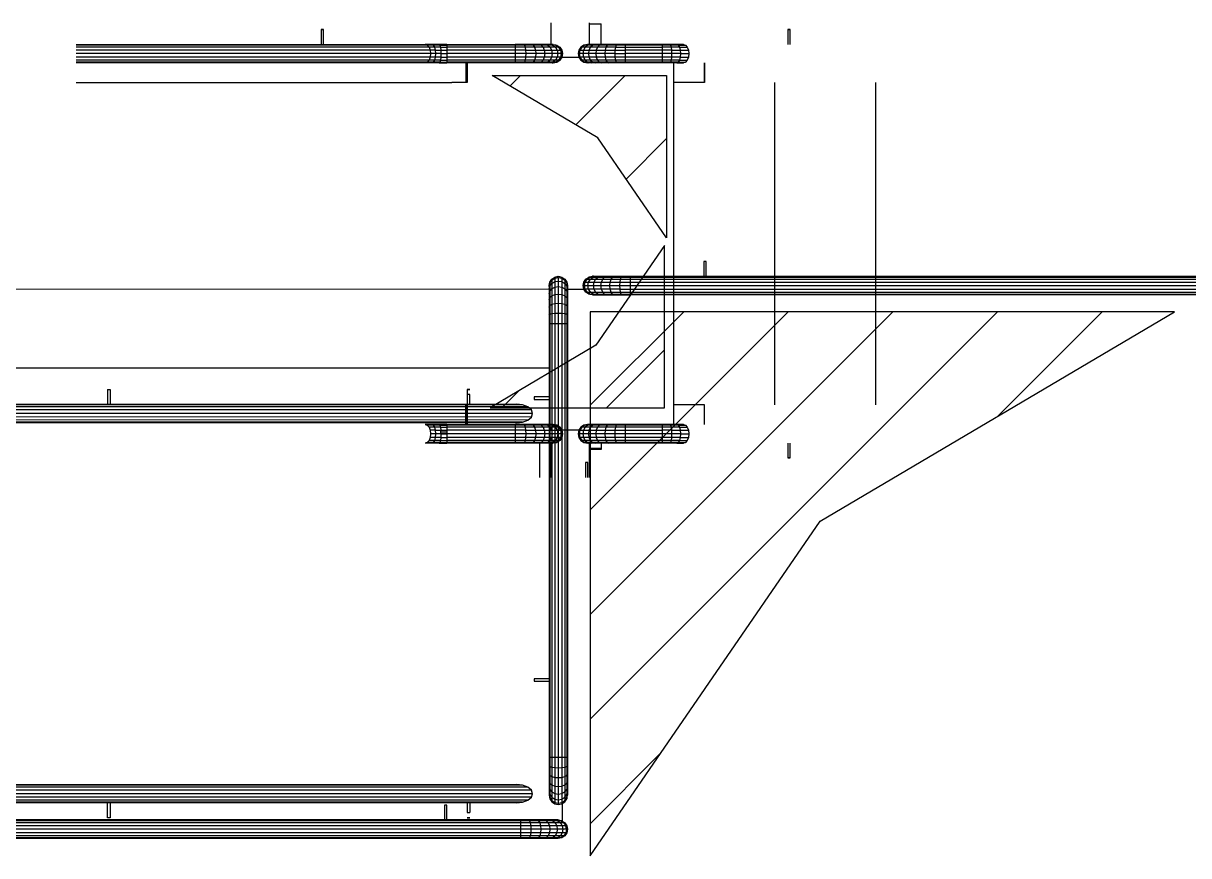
# Model space of a CAD drawing. Header units: metres. Extents: x 0 to 63075, y 0 to 44550.
# Drawn here: x 52391.1 to 52852.5, y 40837.8 to 41167.4 of the extents above; entities that cross this region are included whole.
import ezdxf

# ---------------------------------------------------------------- set-up
doc = ezdxf.new("R2010")
doc.units = ezdxf.units.M
doc.header["$LTSCALE"] = 75
for name, color, linetype in [('GSB', 7, 'Continuous'), ('ML6', 1, 'Continuous'), ('SL1', 8, 'Continuous')]:
    doc.layers.add(name, color=color, linetype=linetype)
pattern_1 = [(44.99813, (326091.56, -9864.04), (-137.8813, 137.89033), [])]

# ---------------------------------------------------------------- blocks, each defined once
blk = doc.blocks.new('A$C6bae614f')
at = {"layer": 'SL1'}
h = blk.add_hatch(dxfattribs=at)
h.set_pattern_fill('_USER', color=256, scale=195, angle=44.9981, style=0, pattern_type=0)
h.set_pattern_definition(pattern_1)
h.paths.add_polyline_path([(364559.9, 48657.2), (364281, 48821.9), (364740.9, 48821.9), (364740.9, 48393.9)])
h = blk.add_hatch(dxfattribs=at)
h.set_pattern_fill('_USER', color=256, scale=195, angle=44.9981, style=0, pattern_type=0)
h.set_pattern_definition(pattern_1)
h.paths.add_polyline_path([(364554.5, 48110.6), (364275.6, 47945.9), (364735.4, 47945.8), (364735.5, 48373.8)])
h = blk.add_hatch(dxfattribs=at)
h.set_pattern_fill('_USER', color=256, scale=195, angle=44.9981, style=0, pattern_type=0)
h.set_pattern_definition([(44.99813, (326091.56, -18363.04), (-137.8813, 137.89033), [])])
h.paths.add_polyline_path([(365145.8, 47646.9), (366080.5, 48199), (364539.4, 48199), (364539.3, 46764.8)])
for p, q in [((364436.5, 48904), (364436.5, 48960.7)), ((364537.5, 48904), (364537.5, 48960.7)), ((364537.5, 48958.3), (364568.2, 48958.3)), ((364568.2, 48904), (364568.2, 48958.3)), ((363830.3, 48943.1), (363830.3, 48904)), ((363836.6, 48943.1), (363830.3, 48943.1)), ((363830.3, 48943.1), (363836.6, 48943.1)), ((363836.6, 48904), (363836.6, 48943.1)), ((365060.3, 48943.1), (365060.3, 48904)), ((365060.3, 48943.1), (365066.6, 48943.1)), ((365066.6, 48943.1), (365060.3, 48943.1)), ((365066.6, 48904), (365066.6, 48943.1)), ((363184, 48904), (364104.8, 48904)), ((364110, 48902.2), (363184, 48902.2)), ((364114.5, 48896.9), (363184, 48896.9)), ((364117.5, 48889), (363184, 48889)), ((364122.3, 48904), (364104.8, 48904)), ((364104.8, 48904), (364110, 48902.2)), ((364125.9, 48902.2), (364110, 48902.2)), ((364110, 48902.2), (364114.5, 48896.9)), ((364114.5, 48896.9), (364117.5, 48889)), ((364129, 48896.9), (364114.5, 48896.9)), ((364131, 48889), (364117.5, 48889)), ((364117.5, 48889), (364118.5, 48879.6)), ((364141.3, 48904), (364122.3, 48904)), ((364122.3, 48904), (364125.9, 48902.2)), ((364143.2, 48902.2), (364125.9, 48902.2)), ((364125.9, 48902.2), (364129, 48896.9)), ((364129, 48896.9), (364131, 48889)), ((364144.7, 48896.9), (364129, 48896.9)), ((364131, 48889), (364145.8, 48889)), ((364131, 48889), (364131.7, 48879.6)), ((364161.1, 48904), (364141.3, 48904)), ((364141.3, 48904), (364143.2, 48902.2)), ((364143.2, 48902.2), (364144.7, 48896.9)), ((364143.2, 48902.2), (364161.1, 48902.2)), ((364144.7, 48896.9), (364145.8, 48889)), ((364144.7, 48896.9), (364161.1, 48896.9)), ((364145.8, 48889), (364146.1, 48879.6)), ((364145.8, 48889), (364161.1, 48889)), ((364161.1, 48904), (364342, 48904)), ((364161.1, 48904), (364161.1, 48902.2)), ((364342, 48902.2), (364161.1, 48902.2)), ((364161.1, 48902.2), (364161.1, 48896.9)), ((364342, 48896.9), (364161.1, 48896.9)), ((364161.1, 48896.9), (364161.1, 48889)), ((364161.1, 48889), (364161.1, 48879.6)), ((364342, 48889), (364161.1, 48889)), ((364364.3, 48904), (364342, 48904)), ((364342, 48904), (364342, 48902.2)), ((364366.3, 48902.2), (364342, 48902.2)), ((364342, 48902.2), (364342, 48896.9)), ((364368.1, 48896.9), (364342, 48896.9)), ((364342, 48896.9), (364342, 48889)), ((364342, 48889), (364342, 48879.6)), ((364369.3, 48889), (364342, 48889)), ((364385.4, 48904), (364364.3, 48904)), ((364364.3, 48904), (364366.3, 48902.2)), ((364389.5, 48902.2), (364366.3, 48902.2)), ((364366.3, 48902.2), (364368.1, 48896.9)), ((364368.1, 48896.9), (364369.3, 48889)), ((364392.9, 48896.9), (364368.1, 48896.9)), ((364369.3, 48889), (364395.2, 48888.9)), ((364369.3, 48889), (364369.7, 48879.6)), ((364404.4, 48904), (364385.4, 48904)), ((364385.4, 48904), (364389.5, 48902.2)), ((364410.2, 48902.2), (364389.5, 48902.2)), ((364389.5, 48902.2), (364392.9, 48896.9)), ((364415.1, 48896.9), (364392.9, 48896.9)), ((364392.9, 48896.9), (364395.2, 48888.9)), ((364395.2, 48888.9), (364418.4, 48888.9)), ((364395.2, 48888.9), (364396, 48879.6)), ((364404.4, 48904), (364410.2, 48902.2)), ((364420.2, 48904), (364404.4, 48904)), ((364427.5, 48902.1), (364410.2, 48902.2)), ((364410.2, 48902.2), (364415.1, 48896.9)), ((364415.1, 48896.9), (364418.4, 48888.9)), ((364433.7, 48896.9), (364415.1, 48896.9)), ((364418.4, 48888.9), (364419.6, 48879.6)), ((364418.4, 48888.9), (364437.8, 48888.9)), ((364432.1, 48904), (364420.2, 48904)), ((364420.2, 48904), (364427.5, 48902.1)), ((364440.5, 48902.1), (364427.5, 48902.1)), ((364427.5, 48902.1), (364433.7, 48896.9)), ((364432.1, 48904), (364440.5, 48902.1)), ((364439.5, 48904), (364432.1, 48904)), ((364447.7, 48896.9), (364433.7, 48896.9)), ((364433.7, 48896.9), (364437.8, 48888.9)), ((364437.8, 48888.9), (364452.4, 48888.9)), ((364437.8, 48888.9), (364439.3, 48879.6)), ((364439.5, 48904), (364448.6, 48902.1)), ((364442, 48904), (364439.5, 48904)), ((364448.6, 48902.1), (364440.5, 48902.1)), ((364440.5, 48902.1), (364447.7, 48896.9)), ((364442, 48904), (364451.4, 48902.1)), ((364456.3, 48896.9), (364447.7, 48896.9)), ((364447.7, 48896.9), (364452.4, 48888.9)), ((364448.6, 48902.1), (364451.4, 48902.1)), ((364448.6, 48902.1), (364456.3, 48896.9)), ((364451.4, 48902.1), (364459.3, 48896.9)), ((364452.4, 48888.9), (364454.1, 48879.6)), ((364452.4, 48888.9), (364461.5, 48888.9)), ((364456.3, 48896.9), (364459.3, 48896.9)), ((364456.3, 48896.9), (364461.5, 48888.9)), ((364459.3, 48896.9), (364464.6, 48888.9)), ((364461.5, 48888.9), (364464.6, 48888.9)), ((364461.5, 48888.9), (364463.3, 48879.6)), ((364464.6, 48888.9), (364466.4, 48879.6)), ((364509.5, 48888.9), (364507.6, 48879.6)), ((364514.7, 48896.9), (364509.5, 48888.9)), ((364512.5, 48888.9), (364509.5, 48888.9)), ((364512.5, 48888.9), (364510.7, 48879.6)), ((364517.7, 48896.9), (364512.5, 48888.9)), ((364512.5, 48888.9), (364604.7, 48888.9)), ((364522.7, 48902.1), (364514.7, 48896.9)), ((364517.7, 48896.9), (364514.7, 48896.9)), ((364525.4, 48902.1), (364517.7, 48896.9)), ((364581.1, 48896.9), (364517.7, 48896.9)), ((364521.6, 48888.9), (364519.9, 48879.6)), ((364526.4, 48896.9), (364521.6, 48888.9)), ((364532, 48904), (364522.7, 48902.1)), ((364525.4, 48902.1), (364522.7, 48902.1)), ((364534.5, 48904), (364525.4, 48902.1)), ((364729.4, 48902.1), (364525.4, 48902.1)), ((364533.5, 48902.1), (364526.4, 48896.9)), ((364541.9, 48904), (364532, 48904)), ((364541.9, 48904), (364533.5, 48902.1)), ((364536.2, 48888.9), (364534.7, 48879.6)), ((364540.3, 48896.9), (364536.2, 48888.9)), ((364546.5, 48902.1), (364540.3, 48896.9)), ((364588.6, 48904), (364541.9, 48904)), ((364553.8, 48904), (364546.5, 48902.1)), ((364555.6, 48888.9), (364554.4, 48879.6)), ((364558.9, 48896.9), (364555.6, 48888.9)), ((364563.8, 48902.1), (364558.9, 48896.9)), ((364569.7, 48904), (364563.8, 48902.1)), ((364578.8, 48888.9), (364578, 48879.6)), ((364581.1, 48896.9), (364578.8, 48888.9)), ((364584.6, 48902.1), (364581.1, 48896.9)), ((364605.9, 48896.9), (364581.1, 48896.9)), ((364588.6, 48904), (364584.6, 48902.1)), ((364729.4, 48904), (364588.6, 48904)), ((364604.7, 48888.9), (364604.3, 48879.6)), ((364605.9, 48896.9), (364604.7, 48888.9)), ((364604.7, 48888.9), (364632, 48888.9)), ((364607.7, 48902.1), (364605.9, 48896.9)), ((364605.9, 48896.9), (364729.4, 48896.9)), ((364609.7, 48904), (364607.7, 48902.1)), ((364632, 48904), (364632, 48902.1)), ((364632, 48902.1), (364632, 48896.9)), ((364632, 48896.9), (364632, 48888.9)), ((364632, 48888.9), (364632, 48879.6)), ((364729.4, 48888.9), (364632, 48888.9)), ((364729.4, 48904), (364729.4, 48902.1)), ((364749.2, 48904), (364729.4, 48904)), ((364751.1, 48902.1), (364729.4, 48902.1)), ((364729.4, 48902.1), (364729.4, 48896.9)), ((364752.6, 48896.9), (364729.4, 48896.9)), ((364729.4, 48896.9), (364729.4, 48888.9)), ((364729.4, 48888.9), (364729.4, 48879.6)), ((364753.7, 48888.9), (364729.4, 48888.9)), ((364749.2, 48904), (364751.1, 48902.1)), ((364768.3, 48904), (364749.2, 48904)), ((364751.1, 48902.1), (364752.6, 48896.9)), ((364771.9, 48902.1), (364751.1, 48902.1)), ((364775, 48896.9), (364752.6, 48896.9)), ((364752.6, 48896.9), (364753.7, 48888.9)), ((364753.7, 48888.9), (364777, 48888.9)), ((364753.7, 48888.9), (364754.1, 48879.6)), ((364768.3, 48904), (364771.9, 48902.1)), ((364785.8, 48904), (364768.3, 48904)), ((364771.9, 48902.1), (364775, 48896.9)), ((364771.9, 48902.1), (364791, 48902.1)), ((364775, 48896.9), (364777, 48888.9)), ((364775, 48896.9), (364795.5, 48896.9)), ((364777, 48888.9), (364777.7, 48879.6)), ((364777, 48888.9), (364798.5, 48888.9)), ((364785.8, 48904), (364791, 48902.1)), ((364791, 48902.1), (364795.5, 48896.9)), ((364795.5, 48896.9), (364798.5, 48888.9)), ((364798.5, 48888.9), (364799.5, 48879.6)), ((364118.5, 48879.6), (363184, 48879.7)), ((364117.5, 48870.3), (363184, 48870.3)), ((364114.5, 48862.4), (363184, 48862.4)), ((364114.5, 48862.4), (364110, 48857.1)), ((364117.5, 48870.3), (364114.5, 48862.4)), ((364129, 48862.4), (364114.5, 48862.4)), ((364118.5, 48879.6), (364117.5, 48870.3)), ((364131, 48870.3), (364117.5, 48870.3)), ((364131.7, 48879.6), (364118.5, 48879.6)), ((364129, 48862.4), (364125.9, 48857.1)), ((364131, 48870.3), (364129, 48862.4)), ((364144.7, 48862.4), (364129, 48862.4)), ((364131.7, 48879.6), (364131, 48870.3)), ((364145.8, 48870.3), (364131, 48870.3)), ((364146.1, 48879.6), (364131.7, 48879.6)), ((364144.7, 48862.4), (364143.2, 48857.1)), ((364145.8, 48870.3), (364144.7, 48862.4)), ((364144.7, 48862.4), (364161.1, 48862.4)), ((364146.1, 48879.6), (364145.8, 48870.3)), ((364145.8, 48870.3), (364161.1, 48870.3)), ((364146.1, 48879.6), (364161.1, 48879.6)), ((364161.1, 48879.6), (364161.1, 48870.3)), ((364342, 48879.6), (364161.1, 48879.6)), ((364342, 48870.3), (364161.1, 48870.3)), ((364161.1, 48870.3), (364161.1, 48862.4)), ((364342, 48862.4), (364161.1, 48862.4)), ((364161.1, 48862.4), (364161.1, 48857.1)), ((364342, 48879.6), (364342, 48870.3)), ((364369.7, 48879.6), (364342, 48879.6)), ((364369.3, 48870.3), (364342, 48870.3)), ((364342, 48870.3), (364342, 48862.4)), ((364368.1, 48862.4), (364342, 48862.4)), ((364342, 48862.4), (364342, 48857.1)), ((364368.1, 48862.4), (364366.3, 48857.1)), ((364369.3, 48870.3), (364368.1, 48862.4)), ((364392.9, 48862.4), (364368.1, 48862.4)), ((364369.7, 48879.6), (364369.3, 48870.3)), ((364395.2, 48870.3), (364369.3, 48870.3)), ((364396, 48879.6), (364369.7, 48879.6)), ((364392.9, 48862.4), (364389.5, 48857.1)), ((364395.2, 48870.3), (364392.9, 48862.4)), ((364415.1, 48862.4), (364392.9, 48862.4)), ((364396, 48879.6), (364395.2, 48870.3)), ((364418.4, 48870.3), (364395.2, 48870.3)), ((364419.6, 48879.6), (364396, 48879.6)), ((364415.1, 48862.4), (364410.2, 48857.1)), ((364418.4, 48870.3), (364415.1, 48862.4)), ((364433.7, 48862.3), (364415.1, 48862.4)), ((364419.6, 48879.6), (364418.4, 48870.3)), ((364437.8, 48870.3), (364418.4, 48870.3)), ((364439.3, 48879.6), (364419.6, 48879.6)), ((364433.7, 48862.3), (364427.5, 48857.1)), ((364437.8, 48870.3), (364433.7, 48862.3)), ((364447.7, 48862.3), (364433.7, 48862.3)), ((364439.3, 48879.6), (364437.8, 48870.3)), ((364452.4, 48870.3), (364437.8, 48870.3)), ((364454.1, 48879.6), (364439.3, 48879.6)), ((364447.7, 48862.3), (364440.5, 48857.1)), ((364452.4, 48870.3), (364447.7, 48862.3)), ((364456.3, 48862.3), (364447.7, 48862.3)), ((364456.3, 48862.3), (364448.6, 48857.1)), ((364451.4, 48857), (364459.3, 48862.3)), ((364459.3, 48862.3), (364451.4, 48857.1)), ((364454.1, 48879.6), (364452.4, 48870.3)), ((364461.5, 48870.3), (364452.4, 48870.3)), ((364463.3, 48879.6), (364454.1, 48879.6)), ((364461.5, 48870.3), (364456.3, 48862.3)), ((364456.3, 48862.3), (364459.3, 48862.3)), ((364464.6, 48870.3), (364459.3, 48862.3)), ((364459.3, 48862.3), (364464.6, 48870.2)), ((364459.3, 48862.3), (364459.3, 48862.3)), ((364463.3, 48879.6), (364461.5, 48870.3)), ((364461.5, 48870.3), (364464.6, 48870.3)), ((364463.3, 48879.6), (364466.4, 48879.6)), ((364509.9, 48869.6), (364464.2, 48869.6)), ((364466.4, 48879.6), (364464.6, 48870.3)), ((364464.6, 48870.2), (364466.4, 48879.5)), ((364464.6, 48870.2), (364464.6, 48870.3)), ((364466.4, 48879.5), (364466.4, 48879.6)), ((364510.7, 48879.6), (364507.6, 48879.6)), ((364507.6, 48879.6), (364509.5, 48870.3)), ((364512.5, 48870.3), (364509.5, 48870.3)), ((364509.5, 48870.3), (364514.7, 48862.3)), ((364604.3, 48879.6), (364510.7, 48879.6)), ((364510.7, 48879.6), (364512.5, 48870.3)), ((364512.5, 48870.3), (364517.7, 48862.3)), ((364521.6, 48870.3), (364512.5, 48870.3)), ((364517.7, 48862.3), (364514.7, 48862.3)), ((364514.7, 48862.3), (364522.7, 48857.1)), ((364526.4, 48862.3), (364517.7, 48862.3)), ((364517.7, 48862.3), (364525.4, 48857.1)), ((364519.9, 48879.6), (364521.6, 48870.3)), ((364521.6, 48870.3), (364526.4, 48862.3)), ((364536.2, 48870.3), (364521.6, 48870.3)), ((364729.4, 48862.3), (364526.4, 48862.3)), ((364526.4, 48862.3), (364533.5, 48857.1)), ((364534.7, 48879.6), (364536.2, 48870.3)), ((364536.2, 48870.3), (364540.3, 48862.3)), ((364632, 48870.3), (364536.2, 48870.3)), ((364540.3, 48862.3), (364546.5, 48857.1)), ((364554.4, 48879.6), (364555.6, 48870.3)), ((364555.6, 48870.3), (364558.9, 48862.3)), ((364558.9, 48862.3), (364563.8, 48857.1)), ((364578, 48879.6), (364578.8, 48870.3)), ((364578.8, 48870.3), (364581.1, 48862.3)), ((364581.1, 48862.3), (364584.6, 48857.1)), ((364604.3, 48879.6), (364604.7, 48870.3)), ((364604.3, 48879.6), (364632, 48879.6)), ((364604.7, 48870.3), (364605.9, 48862.3)), ((364605.9, 48862.3), (364607.7, 48857.1)), ((364632, 48879.6), (364632, 48870.3)), ((364729.4, 48879.6), (364632, 48879.6)), ((364729.4, 48870.3), (364632, 48870.3)), ((364632, 48870.3), (364632, 48862.3)), ((364632, 48862.3), (364632, 48857.1)), ((364729.4, 48879.6), (364729.4, 48870.3)), ((364754.1, 48879.6), (364729.4, 48879.6)), ((364753.7, 48870.3), (364729.4, 48870.3)), ((364729.4, 48870.3), (364729.4, 48862.3)), ((364752.6, 48862.3), (364729.4, 48862.3)), ((364729.4, 48862.3), (364729.4, 48857.1)), ((364752.6, 48862.3), (364751.1, 48857.1)), ((364753.7, 48870.3), (364752.6, 48862.3)), ((364775, 48862.3), (364752.6, 48862.3)), ((364754.1, 48879.6), (364753.7, 48870.3)), ((364777, 48870.3), (364753.7, 48870.3)), ((364777.7, 48879.6), (364754.1, 48879.6)), ((364775, 48862.3), (364771.9, 48857.1)), ((364777, 48870.3), (364775, 48862.3)), ((364775, 48862.3), (364795.5, 48862.3)), ((364777.7, 48879.6), (364777, 48870.3)), ((364777, 48870.3), (364798.5, 48870.3)), ((364777.7, 48879.6), (364799.5, 48879.6)), ((364795.5, 48862.3), (364791, 48857.1)), ((364798.5, 48870.3), (364795.5, 48862.3)), ((364799.5, 48879.6), (364798.5, 48870.3)), ((364110, 48857.1), (363184, 48857.1)), ((364104.8, 48855.2), (363184, 48855.2)), ((364110, 48857.1), (364104.8, 48855.2)), ((364122.3, 48855.2), (364104.8, 48855.2)), ((364125.9, 48857.1), (364110, 48857.1)), ((364125.9, 48857.1), (364122.3, 48855.2)), ((364141.3, 48855.2), (364122.3, 48855.2)), ((364143.2, 48857.1), (364125.9, 48857.1)), ((364143.2, 48857.1), (364141.3, 48855.2)), ((364141.3, 48855.2), (364161.1, 48855.2)), ((364143.2, 48857.1), (364161.1, 48857.1)), ((364161.1, 48857.1), (364161.1, 48855.2)), ((364342, 48857.1), (364161.1, 48857.1)), ((364342, 48855.2), (364161.1, 48855.2)), ((364211.2, 48855.2), (364211.2, 48803.6)), ((364211.2, 48855.2), (364211.2, 48803.6)), ((364214.9, 48855.2), (364214.9, 48803.6)), ((364366.3, 48857.1), (364342, 48857.1)), ((364342, 48857.1), (364342, 48855.2)), ((364364.3, 48855.2), (364342, 48855.2)), ((364366.3, 48857.1), (364364.3, 48855.2)), ((364385.4, 48855.2), (364364.3, 48855.2)), ((364389.5, 48857.1), (364366.3, 48857.1)), ((364389.5, 48857.1), (364385.4, 48855.2)), ((364404.4, 48855.2), (364385.4, 48855.2)), ((364410.2, 48857.1), (364389.5, 48857.1)), ((364410.2, 48857.1), (364404.4, 48855.2)), ((364420.2, 48855.2), (364404.4, 48855.2)), ((364427.5, 48857.1), (364410.2, 48857.1)), ((364427.5, 48857.1), (364420.2, 48855.2)), ((364432.1, 48855.2), (364420.2, 48855.2)), ((364440.5, 48857.1), (364427.5, 48857.1)), ((364440.5, 48857.1), (364432.1, 48855.2)), ((364439.5, 48855.2), (364432.1, 48855.2)), ((364448.6, 48857.1), (364439.5, 48855.2)), ((364439.5, 48855.2), (364442, 48855.2)), ((364448.6, 48857.1), (364440.5, 48857.1)), ((364441.6, 48855.2), (364442, 48855.1)), ((364451.4, 48857.1), (364442, 48855.2)), ((364442, 48855.1), (364451.4, 48857)), ((364442, 48855.1), (364442, 48855.2)), ((364448.6, 48857.1), (364451.4, 48857.1)), ((364451.4, 48857), (364451.4, 48857.1)), ((364525.4, 48857.1), (364522.7, 48857.1)), ((364522.7, 48857.1), (364532, 48855.2)), ((364525.4, 48857.1), (364534.5, 48855.2)), ((364533.5, 48857.1), (364525.4, 48857.1)), ((364534.5, 48855.2), (364532, 48855.2)), ((364533.5, 48857.1), (364541.9, 48855.2)), ((364729.4, 48857.1), (364533.5, 48857.1)), ((364541.9, 48855.2), (364534.5, 48855.2)), ((364632, 48855.2), (364541.9, 48855.2)), ((364546.5, 48857.1), (364553.8, 48855.2)), ((364563.8, 48857.1), (364569.6, 48855.2)), ((364584.6, 48857.1), (364588.6, 48855.2)), ((364607.7, 48857.1), (364609.7, 48855.2)), ((364632, 48857.1), (364632, 48855.2)), ((364729.4, 48855.2), (364632, 48855.2)), ((364729.4, 48857.1), (364729.4, 48855.2)), ((364751.1, 48857.1), (364729.4, 48857.1)), ((364749.2, 48855.2), (364729.4, 48855.2)), ((364751.1, 48857.1), (364749.2, 48855.2)), ((364768.3, 48855.2), (364749.2, 48855.2)), ((364771.9, 48857.1), (364751.1, 48857.1)), ((364760.2, 47901.5), (364760.3, 48855.2)), ((364771.9, 48857.1), (364768.3, 48855.2)), ((364768.3, 48855.2), (364785.8, 48855.2)), ((364771.9, 48857.1), (364791, 48857.1)), ((364791, 48857.1), (364785.8, 48855.2)), ((364841.2, 48803.6), (364841.2, 48855.2)), ((364841.2, 48855.2), (364841.2, 48803.6)), ((363184, 48803.6), (364174.6, 48803.6)), ((364214.9, 48803.6), (364174.6, 48803.6)), ((364841.2, 48803.6), (364760.3, 48803.6)), ((365026.6, 47953.5), (365026.6, 48803.5)), ((365293, 47953.5), (365293, 48803.5)), ((364839.2, 48331.6), (364839.2, 48292.5)), ((364845.5, 48331.6), (364839.2, 48331.6)), ((364845.5, 48292.5), (364845.5, 48331.6)), ((364431.1, 48268.1), (364433, 48277.4)), ((364431.1, 48265.6), (364433, 48274.7)), ((364433, 48277.4), (364432.9, 46915.2)), ((364433, 48277.4), (364438.3, 48285.3)), ((364433, 48274.7), (364438.3, 48282.4)), ((364433, 48266.6), (364438.3, 48273.7)), ((364438.3, 48285.3), (364438.2, 46910.3)), ((364438.3, 48285.3), (364446.2, 48290.6)), ((364438.3, 48282.4), (364446.2, 48287.5)), ((364438.3, 48273.7), (364446.2, 48278.5)), ((364446.2, 48290.6), (364446.1, 46902)), ((364446.2, 48290.6), (364455.5, 48292.5)), ((364446.2, 48287.5), (364455.5, 48289.3)), ((364446.2, 48278.5), (364455.5, 48280.1)), ((364455.5, 48292.5), (364464.9, 48290.6)), ((364455.5, 48289.3), (364455.5, 48292.5)), ((364455.5, 48289.3), (364464.9, 48287.5)), ((364455.5, 48289.3), (364455.5, 48280.1)), ((364455.5, 48280.1), (364455.5, 46912.5)), ((364455.5, 48280.1), (364464.9, 48278.5)), ((364464.9, 48290.6), (364464.8, 46902)), ((364464.9, 48290.6), (364472.8, 48285.3)), ((364464.9, 48287.5), (364472.8, 48282.4)), ((364464.9, 48278.5), (364472.8, 48273.7)), ((364472.8, 48285.3), (364472.7, 46907.3)), ((364472.8, 48285.3), (364478.1, 48277.4)), ((364472.8, 48282.4), (364478.1, 48274.7)), ((364472.8, 48273.7), (364478.1, 48266.6)), ((364478.1, 48277.4), (364478, 46915.2)), ((364478.1, 48277.4), (364479.9, 48268.1)), ((364478.1, 48274.7), (364479.9, 48265.6)), ((364521.1, 48268.1), (364523, 48277.4)), ((364523, 48277.4), (364528.3, 48285.3)), ((364526, 48277.4), (364523, 48277.4)), ((364524.2, 48268.1), (364526, 48277.4)), ((364526, 48277.4), (364531.2, 48285.3)), ((364526, 48277.4), (364549.7, 48277.4)), ((364528.3, 48285.3), (364536.2, 48290.6)), ((364531.2, 48285.3), (364528.3, 48285.3)), ((364531.2, 48285.3), (364538.9, 48290.6)), ((364531.2, 48285.3), (364553.8, 48285.3)), ((364533.4, 48268.1), (364535.1, 48277.4)), ((364535.1, 48277.4), (364539.9, 48285.3)), ((364536.2, 48290.6), (364545.5, 48292.5)), ((364538.9, 48290.6), (364536.2, 48290.6)), ((364538.9, 48290.6), (364548, 48292.5)), ((364538.9, 48290.6), (364560, 48290.6)), ((364539.9, 48285.3), (364547, 48290.6)), ((364548, 48292.5), (364545.5, 48292.5)), ((364547, 48290.6), (364555.4, 48292.5)), ((364548, 48292.5), (364567.3, 48292.5)), ((364548.3, 48268.1), (364549.7, 48277.4)), ((364549.7, 48277.4), (364553.8, 48285.3)), ((364549.7, 48277.4), (364569.1, 48277.4)), ((364553.8, 48285.3), (364560, 48290.6)), ((364553.8, 48285.3), (364572.4, 48285.3)), ((364560, 48290.6), (364567.3, 48292.5)), ((364560, 48290.6), (364577.3, 48290.6)), ((364567.3, 48292.5), (364583.2, 48292.5)), ((364568, 48268.1), (364569.1, 48277.4)), ((364569.1, 48277.4), (364572.4, 48285.3)), ((364569.1, 48277.4), (364592.3, 48277.4)), ((364572.4, 48285.3), (364577.3, 48290.6)), ((364572.4, 48285.3), (364594.6, 48285.3)), ((364577.3, 48290.6), (364583.2, 48292.5)), ((364577.3, 48290.6), (364598.1, 48290.6)), ((364583.2, 48292.5), (364602.1, 48292.5)), ((364591.5, 48268.1), (364592.3, 48277.4)), ((364592.3, 48277.4), (364594.6, 48285.3)), ((364592.3, 48277.4), (364618.2, 48277.4)), ((364594.6, 48285.3), (364598.1, 48290.6)), ((364594.6, 48285.3), (364619.4, 48285.3)), ((364598.1, 48290.6), (364602.1, 48292.5)), ((364598.1, 48290.6), (364621.2, 48290.6)), ((364602.1, 48292.5), (364623.3, 48292.5)), ((364617.8, 48268.1), (364618.2, 48277.4)), ((364618.2, 48277.4), (364619.4, 48285.3)), ((364618.2, 48277.4), (377848.1, 48277)), ((364619.4, 48285.3), (364621.2, 48290.6)), ((364619.4, 48285.3), (377842.8, 48284.9)), ((364621.2, 48290.6), (364623.3, 48292.5)), ((364621.2, 48290.6), (364645.5, 48290.6)), ((364623.3, 48292.5), (364645.5, 48292.5)), ((364645.5, 48292.5), (377825.5, 48292)), ((364645.5, 48290.6), (364645.5, 48292.5)), ((364645.5, 48290.6), (377834.9, 48290.2)), ((364645.5, 48285.3), (364645.5, 48290.6)), ((364645.5, 48277.4), (364645.5, 48285.3)), ((364645.5, 48268.1), (364645.5, 48277.4)), ((364431.1, 48258.1), (360855.3, 48258.2)), ((364431.1, 48268.1), (364431.1, 48265.6)), ((364431.1, 48258.2), (364433, 48266.6)), ((364431.1, 48265.6), (364431.1, 46924.6)), ((364431.1, 48246.3), (364433, 48253.6)), ((364433, 48253.6), (364438.3, 48259.7)), ((364438.3, 48259.7), (364446.2, 48263.9)), ((364438.3, 48241.2), (364446.2, 48244.5)), ((364446.2, 48263.9), (364455.5, 48265.3)), ((364446.2, 48244.5), (364455.5, 48245.6)), ((364455.5, 48265.3), (364464.9, 48263.9)), ((364455.5, 48245.6), (364464.9, 48244.5)), ((364464.9, 48263.9), (364472.8, 48259.7)), ((364464.9, 48244.5), (364472.8, 48241.2)), ((364472.8, 48259.7), (364478.1, 48253.5)), ((364478.1, 48266.6), (364479.9, 48258.2)), ((364478.1, 48253.5), (364479.9, 48246.2)), ((364479.9, 48265.6), (364479.9, 48268.1)), ((364479.9, 48265.6), (364479.9, 46924.6)), ((364523.4, 48258.1), (364479.9, 48258.1)), ((364524.2, 48268.1), (364521.1, 48268.1)), ((364523, 48258.7), (364521.1, 48268.1)), ((364528.3, 48250.8), (364523, 48258.7)), ((364526, 48258.7), (364523, 48258.7)), ((364524.2, 48268.1), (364548.3, 48268.1)), ((364526, 48258.7), (364524.2, 48268.1)), ((364531.2, 48250.8), (364526, 48258.7)), ((364549.7, 48258.7), (364526, 48258.7)), ((364531.2, 48250.8), (364528.3, 48250.8)), ((364536.2, 48245.5), (364528.3, 48250.8)), ((364538.9, 48245.5), (364531.2, 48250.8)), ((364531.2, 48250.8), (364553.8, 48250.8)), ((364535.1, 48258.7), (364533.4, 48268.1)), ((364539.9, 48250.8), (364535.1, 48258.7)), ((364545.5, 48243.7), (364536.2, 48245.5)), ((364538.9, 48245.5), (364536.2, 48245.5)), ((364538.9, 48245.5), (364560, 48245.5)), ((364548, 48243.7), (364538.9, 48245.5)), ((364547, 48245.5), (364539.9, 48250.8)), ((364545.5, 48243.7), (364548, 48243.7)), ((364555.4, 48243.7), (364547, 48245.5)), ((364548, 48243.7), (364567.3, 48243.7)), ((364548.3, 48268.1), (364568, 48268.1)), ((364549.7, 48258.7), (364548.3, 48268.1)), ((364569.1, 48258.7), (364549.7, 48258.7)), ((364553.8, 48250.8), (364549.7, 48258.7)), ((364560, 48245.5), (364553.8, 48250.8)), ((364553.8, 48250.8), (364572.4, 48250.8)), ((364560, 48245.5), (364577.3, 48245.5)), ((364567.3, 48243.7), (364560, 48245.5)), ((364567.3, 48243.7), (364583.2, 48243.7)), ((364569.1, 48258.7), (364568, 48268.1)), ((364568, 48268.1), (364591.5, 48268.1)), ((364592.3, 48258.7), (364569.1, 48258.7)), ((364572.4, 48250.8), (364569.1, 48258.7)), ((364577.3, 48245.5), (364572.4, 48250.8)), ((364572.4, 48250.8), (364594.6, 48250.8)), ((364583.2, 48243.7), (364577.3, 48245.5)), ((364577.3, 48245.5), (364598.1, 48245.5)), ((364583.2, 48243.7), (364602.1, 48243.7)), ((364592.3, 48258.7), (364591.5, 48268.1)), ((364591.5, 48268.1), (364617.8, 48268.1)), ((364618.2, 48258.7), (364592.3, 48258.7)), ((364594.6, 48250.8), (364592.3, 48258.7)), ((364598.1, 48245.5), (364594.6, 48250.8)), ((364594.6, 48250.8), (364619.4, 48250.8)), ((364602.1, 48243.7), (364598.1, 48245.5)), ((364598.1, 48245.5), (364621.2, 48245.5)), ((364602.1, 48243.7), (364623.3, 48243.7)), ((364617.8, 48268.1), (377849.9, 48267.6)), ((364618.2, 48258.7), (364617.8, 48268.1)), ((364618.2, 48258.7), (377848.1, 48258.3)), ((364619.4, 48250.8), (364618.2, 48258.7)), ((364621.2, 48245.5), (364619.4, 48250.8)), ((364619.4, 48250.8), (377842.8, 48250.4)), ((364623.3, 48243.7), (364621.2, 48245.5)), ((364621.2, 48245.5), (377834.9, 48245.1)), ((364623.3, 48243.7), (364645.5, 48243.7)), ((364645.5, 48258.7), (364645.5, 48268.1)), ((364645.5, 48250.8), (364645.5, 48258.7)), ((364645.5, 48245.5), (364645.5, 48250.8)), ((364645.5, 48243.7), (364645.5, 48245.5)), ((377825.5, 48243.2), (364645.5, 48243.7)), ((364431.1, 48230.4), (364433, 48236.2)), ((364431.1, 48211.5), (364433, 48215.5)), ((364433, 48236.2), (364438.3, 48241.2)), ((364433, 48215.5), (364438.3, 48218.9)), ((364438.3, 48218.9), (364446.2, 48221.2)), ((364446.2, 48221.2), (364455.5, 48222)), ((364455.5, 48222), (364464.9, 48221.2)), ((364464.9, 48221.2), (364472.8, 48218.9)), ((364472.8, 48241.2), (364478.1, 48236.2)), ((364472.8, 48218.9), (364478.1, 48215.5)), ((364478.1, 48236.2), (364479.9, 48230.4)), ((364478.1, 48215.5), (364479.9, 48211.5)), ((364431.1, 48190.3), (364433, 48192.4)), ((364433, 48192.4), (364438.3, 48194.2)), ((364438.3, 48194.2), (364446.2, 48195.3)), ((364446.2, 48195.3), (364455.5, 48195.7)), ((364455.5, 48195.7), (364464.9, 48195.3)), ((364464.9, 48195.3), (364472.8, 48194.2)), ((364472.8, 48194.2), (364478.1, 48192.4)), ((364478.1, 48192.4), (364479.9, 48190.3)), ((364431.1, 48168.1), (364479.9, 48168.1)), ((361070.5, 48051.2), (364431.1, 48051.1)), ((363267.2, 47994.3), (363267.2, 47955.2)), ((363267.2, 47994.3), (363273.5, 47994.3)), ((363273.5, 47994.3), (363273.5, 47955.2)), ((363273.5, 47994.3), (363273.5, 47994.3)), ((364221.9, 47994.3), (364215.5, 47994.3)), ((364215.5, 47994.3), (364221.9, 47994.3)), ((364215.5, 47994.3), (364215.5, 47955.2)), ((364221.9, 47980.8), (364215.5, 47980.8)), ((364221.9, 47994.3), (364221.9, 47994.3)), ((364221.9, 47955.2), (364221.9, 47980.8)), ((364431.1, 47974.4), (364392, 47974.4)), ((364392, 47974.4), (364392, 47968.1)), ((364392, 47968.1), (364431.1, 47968.1)), ((361096.3, 47955.3), (364345.1, 47955.2)), ((364361.4, 47953.4), (361101.6, 47953.5)), ((364375.3, 47948.1), (361106.1, 47948.2)), ((364384.5, 47940.1), (361109.2, 47940.3)), ((364211.2, 47953.6), (364211.2, 47901.5)), ((364211.2, 47953.6), (364214.8, 47953.6)), ((364211.2, 47901.5), (364211.2, 47953.6)), ((364214.8, 47953.6), (364214.8, 47901.5)), ((364361.4, 47953.4), (364345.1, 47955.2)), ((364375.3, 47948.1), (364361.4, 47953.4)), ((364384.5, 47940.1), (364375.3, 47948.1)), ((364387.8, 47930.8), (364384.5, 47940.1)), ((364841.2, 47953.6), (364760.2, 47953.6)), ((364841.2, 47901.5), (364841.2, 47953.6)), ((364841.2, 47901.5), (364841.2, 47953.6)), ((364345.1, 47906.4), (361096.3, 47906.5)), ((364361.4, 47908.3), (361101.6, 47908.4)), ((364375.3, 47913.6), (361106.1, 47913.7)), ((364384.5, 47921.5), (361109.2, 47921.6)), ((364387.8, 47930.8), (361110.2, 47930.9)), ((364345.1, 47906.4), (364361.4, 47908.3)), ((364361.4, 47908.3), (364375.3, 47913.6)), ((364375.3, 47913.6), (364384.5, 47921.5)), ((364384.5, 47921.5), (364387.8, 47930.8)), ((364122.2, 47901.6), (364104.7, 47901.6)), ((364104.7, 47901.6), (364110, 47899.7)), ((364125.9, 47899.7), (364110, 47899.7)), ((364110, 47899.7), (364114.5, 47894.4)), ((364114.5, 47894.4), (364117.4, 47886.5)), ((364128.9, 47894.4), (364114.5, 47894.4)), ((364131, 47886.5), (364117.4, 47886.5)), ((364117.4, 47886.5), (364118.5, 47877.1)), ((364118.5, 47877.1), (364117.4, 47867.8)), ((364131.7, 47877.1), (364118.5, 47877.1)), ((364141.3, 47901.6), (364122.2, 47901.6)), ((364122.2, 47901.6), (364125.9, 47899.7)), ((364143.1, 47899.7), (364125.9, 47899.7)), ((364125.9, 47899.7), (364128.9, 47894.4)), ((364128.9, 47894.4), (364131, 47886.5)), ((364144.7, 47894.4), (364128.9, 47894.4)), ((364131, 47886.5), (364145.7, 47886.5)), ((364131, 47886.5), (364131.7, 47877.1)), ((364131.7, 47877.1), (364131, 47867.8)), ((364146.1, 47877.1), (364131.7, 47877.1)), ((364161.1, 47901.6), (364141.3, 47901.6)), ((364141.3, 47901.6), (364143.1, 47899.7)), ((364143.1, 47899.7), (364144.7, 47894.4)), ((364143.1, 47899.7), (364161.1, 47899.7)), ((364144.7, 47894.4), (364145.7, 47886.5)), ((364144.7, 47894.4), (364161.1, 47894.4)), ((364146.1, 47877.1), (364145.7, 47886.5)), ((364145.7, 47886.5), (364161.1, 47886.5)), ((364146.1, 47877.1), (364145.7, 47867.8)), ((364145.9, 47882), (364161.1, 47882)), ((364146.1, 47877.2), (364161.1, 47877.2)), ((364161.1, 47877.1), (364146.1, 47877.1)), ((364161.1, 47901.6), (364342, 47901.5)), ((364161.1, 47901.6), (364161.1, 47899.7)), ((364342, 47899.7), (364161.1, 47899.7)), ((364161.1, 47899.7), (364161.1, 47894.4)), ((364342, 47894.4), (364161.1, 47894.4)), ((364161.1, 47894.4), (364161.1, 47886.5)), ((364161.1, 47886.5), (364161.1, 47877.1)), ((364342, 47886.5), (364161.1, 47886.5)), ((364161.1, 47877.1), (364161.1, 47867.8)), ((364342, 47877.1), (364161.1, 47877.1)), ((364364.2, 47901.5), (364342, 47901.5)), ((364342, 47901.5), (364342, 47899.7)), ((364366.3, 47899.7), (364342, 47899.7)), ((364342, 47899.7), (364342, 47894.4)), ((364368.1, 47894.4), (364342, 47894.4)), ((364342, 47894.4), (364342, 47886.5)), ((364342, 47886.5), (364342, 47877.1)), ((364369.2, 47886.5), (364342, 47886.5)), ((364342, 47877.1), (364342, 47867.8)), ((364369.7, 47877.1), (364342, 47877.1)), ((364385.4, 47901.5), (364364.2, 47901.5)), ((364364.2, 47901.5), (364366.3, 47899.7)), ((364389.4, 47899.7), (364366.3, 47899.7)), ((364366.3, 47899.7), (364368.1, 47894.4)), ((364368.1, 47894.4), (364369.2, 47886.5)), ((364392.9, 47894.4), (364368.1, 47894.4)), ((364369.2, 47886.5), (364395.1, 47886.5)), ((364369.2, 47886.5), (364369.7, 47877.1)), ((364369.7, 47877.1), (364369.2, 47867.8)), ((364396, 47877.1), (364369.7, 47877.1)), ((364404.3, 47901.5), (364385.4, 47901.5)), ((364385.4, 47901.5), (364389.4, 47899.7)), ((364410.2, 47899.7), (364389.4, 47899.7)), ((364389.4, 47899.7), (364392.9, 47894.4)), ((364415.1, 47894.4), (364392.9, 47894.4)), ((364392.9, 47894.4), (364395.1, 47886.5)), ((364396, 47877.1), (364395.1, 47867.8)), ((364395.1, 47886.5), (364418.4, 47886.5)), ((364395.1, 47886.5), (364396, 47877.1)), ((364419.5, 47877.1), (364396, 47877.1)), ((364404.3, 47901.5), (364410.2, 47899.7)), ((364420.2, 47901.5), (364404.3, 47901.5)), ((364427.5, 47899.7), (364410.2, 47899.7)), ((364410.2, 47899.7), (364415.1, 47894.4)), ((364415.1, 47894.4), (364418.4, 47886.5)), ((364433.7, 47894.4), (364415.1, 47894.4)), ((364418.4, 47886.5), (364419.5, 47877.1)), ((364418.4, 47886.5), (364437.8, 47886.5)), ((364419.5, 47877.1), (364418.4, 47867.8)), ((364439.2, 47877.1), (364419.5, 47877.1)), ((364432.1, 47901.5), (364420.2, 47901.5)), ((364420.2, 47901.5), (364427.5, 47899.7)), ((364440.5, 47899.7), (364427.5, 47899.7)), ((364427.5, 47899.7), (364433.7, 47894.4)), ((364432.1, 47901.5), (364440.5, 47899.7)), ((364439.5, 47901.5), (364432.1, 47901.5)), ((364447.6, 47894.4), (364433.7, 47894.4)), ((364433.7, 47894.4), (364437.8, 47886.5)), ((364437.8, 47886.5), (364452.4, 47886.5)), ((364437.8, 47886.5), (364439.2, 47877.1)), ((364439.2, 47877.1), (364437.8, 47867.8)), ((364454.1, 47877.1), (364439.2, 47877.1)), ((364439.5, 47901.5), (364448.6, 47899.7)), ((364442, 47901.5), (364439.5, 47901.5)), ((364448.6, 47899.7), (364440.5, 47899.7)), ((364440.5, 47899.7), (364447.6, 47894.4)), ((364442, 47901.6), (364441.6, 47901.5)), ((364451.3, 47899.8), (364442, 47901.6)), ((364442, 47901.5), (364442, 47901.6)), ((364442, 47901.5), (364451.3, 47899.7)), ((364456.3, 47894.4), (364447.6, 47894.4)), ((364447.6, 47894.4), (364452.4, 47886.5)), ((364448.6, 47899.7), (364451.3, 47899.7)), ((364448.6, 47899.7), (364456.3, 47894.4)), ((364459.2, 47894.5), (364451.3, 47899.8)), ((364451.3, 47899.8), (364451.3, 47899.7)), ((364451.3, 47899.7), (364459.2, 47894.4)), ((364452.4, 47886.5), (364454.1, 47877.1)), ((364452.4, 47886.5), (364461.5, 47886.5)), ((364454.1, 47877.1), (364452.4, 47867.8)), ((364463.3, 47877.1), (364454.1, 47877.1)), ((364456.3, 47894.4), (364459.2, 47894.4)), ((364456.3, 47894.4), (364461.5, 47886.5)), ((364464.5, 47886.6), (364459.2, 47894.5)), ((364459.2, 47894.5), (364459.2, 47894.4)), ((364459.2, 47894.4), (364464.5, 47886.5)), ((364461.5, 47886.5), (364464.5, 47886.5)), ((364461.5, 47886.5), (364463.3, 47877.1)), ((364463.3, 47877.1), (364461.5, 47867.8)), ((364463.3, 47877.1), (364466.4, 47877.1)), ((364463.9, 47887.5), (364510.1, 47887.5)), ((364466.4, 47877.2), (364464.5, 47886.6)), ((364464.5, 47886.6), (364464.5, 47886.5)), ((364464.5, 47886.5), (364466.4, 47877.1)), ((364466.4, 47877.1), (364464.5, 47867.8)), ((364466.4, 47877.2), (364466.4, 47877.1)), ((364509.4, 47886.5), (364507.6, 47877.1)), ((364510.7, 47877.1), (364507.6, 47877.1)), ((364507.6, 47877.1), (364509.4, 47867.8)), ((364514.7, 47894.4), (364509.4, 47886.5)), ((364512.5, 47886.5), (364509.4, 47886.5)), ((364512.5, 47886.5), (364510.7, 47877.1)), ((364519.9, 47877.1), (364510.7, 47877.1)), ((364510.7, 47877.1), (364512.5, 47867.8)), ((364517.7, 47894.4), (364512.5, 47886.5)), ((364512.5, 47886.5), (364521.6, 47886.5)), ((364522.6, 47899.7), (364514.7, 47894.4)), ((364517.7, 47894.4), (364514.7, 47894.4)), ((364525.4, 47899.7), (364517.7, 47894.4)), ((364526.3, 47894.4), (364517.7, 47894.4)), ((364521.6, 47886.5), (364519.9, 47877.1)), ((364519.9, 47877.1), (364521.6, 47867.8)), ((364534.7, 47877.1), (364519.9, 47877.1)), ((364526.3, 47894.4), (364521.6, 47886.5)), ((364521.6, 47886.5), (364729.3, 47886.5)), ((364532, 47901.5), (364522.6, 47899.7)), ((364533.5, 47899.7), (364522.6, 47899.7)), ((364534.5, 47901.5), (364525.4, 47899.7)), ((364533.5, 47899.7), (364526.3, 47894.4)), ((364729.3, 47894.4), (364526.3, 47894.4)), ((364534.5, 47901.5), (364532, 47901.5)), ((364541.9, 47901.5), (364533.5, 47899.7)), ((364729.3, 47899.7), (364533.5, 47899.7)), ((364541.9, 47901.5), (364534.5, 47901.5)), ((364536.2, 47886.5), (364534.7, 47877.1)), ((364729.3, 47877.1), (364534.7, 47877.1)), ((364534.7, 47877.1), (364536.2, 47867.8)), ((364540.3, 47894.4), (364536.2, 47886.5)), ((364546.5, 47899.7), (364540.3, 47894.4)), ((364729.3, 47901.5), (364541.9, 47901.5)), ((364553.8, 47901.5), (364546.5, 47899.7)), ((364555.6, 47886.5), (364554.4, 47877.1)), ((364554.4, 47877.1), (364555.6, 47867.8)), ((364558.9, 47894.4), (364555.6, 47886.5)), ((364563.8, 47899.7), (364558.9, 47894.4)), ((364569.6, 47901.5), (364563.8, 47899.7)), ((364578.8, 47886.5), (364578, 47877.1)), ((364578, 47877.1), (364578.8, 47867.8)), ((364581.1, 47894.4), (364578.8, 47886.5)), ((364584.5, 47899.7), (364581.1, 47894.4)), ((364588.6, 47901.5), (364584.5, 47899.7)), ((364604.7, 47886.5), (364604.3, 47877.1)), ((364604.3, 47877.1), (364604.7, 47867.8)), ((364605.9, 47894.4), (364604.7, 47886.5)), ((364607.6, 47899.7), (364605.9, 47894.4)), ((364609.7, 47901.5), (364607.6, 47899.7)), ((364632, 47901.5), (364632, 47899.7)), ((364632, 47899.7), (364632, 47894.4)), ((364632, 47894.4), (364632, 47886.5)), ((364632, 47886.5), (364632, 47877.1)), ((364632, 47877.1), (364632, 47867.8)), ((364729.3, 47901.5), (364729.3, 47899.7)), ((364749.2, 47901.5), (364729.3, 47901.5)), ((364751, 47899.7), (364729.3, 47899.7)), ((364729.3, 47899.7), (364729.3, 47894.4)), ((364752.6, 47894.4), (364729.3, 47894.4)), ((364729.3, 47894.4), (364729.3, 47886.5)), ((364729.3, 47886.5), (364729.3, 47877.1)), ((364753.7, 47886.5), (364729.3, 47886.5)), ((364729.3, 47877.1), (364729.3, 47867.8)), ((364754, 47877.1), (364729.3, 47877.1)), ((364749.2, 47901.5), (364751, 47899.7)), ((364768.2, 47901.5), (364749.2, 47901.5)), ((364751, 47899.7), (364752.6, 47894.4)), ((364771.9, 47899.7), (364751, 47899.7)), ((364774.9, 47894.4), (364752.6, 47894.4)), ((364752.6, 47894.4), (364753.7, 47886.5)), ((364753.7, 47886.5), (364777, 47886.5)), ((364753.7, 47886.5), (364754, 47877.1)), ((364754, 47877.1), (364753.7, 47867.8)), ((364777.7, 47877.1), (364754, 47877.1)), ((364768.2, 47901.5), (364771.9, 47899.7)), ((364785.7, 47901.5), (364768.2, 47901.5)), ((364771.9, 47899.7), (364774.9, 47894.4)), ((364771.9, 47899.7), (364791, 47899.7)), ((364774.9, 47894.4), (364777, 47886.5)), ((364774.9, 47894.4), (364795.5, 47894.4)), ((364777, 47886.5), (364777.7, 47877.1)), ((364777, 47886.5), (364798.4, 47886.5)), ((364777.7, 47877.1), (364777, 47867.8)), ((364777.7, 47877.1), (364799.5, 47877.1)), ((364785.7, 47901.5), (364791, 47899.7)), ((364791, 47899.7), (364795.5, 47894.4)), ((364795.5, 47894.4), (364798.4, 47886.5)), ((364798.4, 47886.5), (364799.5, 47877.1)), ((364799.5, 47877.1), (364798.4, 47867.8)), ((364110, 47854.6), (364104.7, 47852.8)), ((364122.2, 47852.8), (364104.7, 47852.8)), ((364114.5, 47859.9), (364110, 47854.6)), ((364125.9, 47854.6), (364110, 47854.6)), ((364117.4, 47867.8), (364114.5, 47859.9)), ((364128.9, 47859.9), (364114.5, 47859.9)), ((364131, 47867.8), (364117.4, 47867.8)), ((364125.9, 47854.6), (364122.2, 47852.8)), ((364141.3, 47852.8), (364122.2, 47852.8)), ((364128.9, 47859.9), (364125.9, 47854.6)), ((364143.1, 47854.6), (364125.9, 47854.6)), ((364131, 47867.8), (364128.9, 47859.9)), ((364144.7, 47859.9), (364128.9, 47859.9)), ((364145.7, 47867.8), (364131, 47867.8)), ((364143.1, 47854.6), (364141.3, 47852.8)), ((364141.3, 47852.8), (364161.1, 47852.8)), ((364144.7, 47859.9), (364143.1, 47854.6)), ((364143.1, 47854.6), (364161.1, 47854.6)), ((364145.7, 47867.8), (364144.7, 47859.9)), ((364144.7, 47859.9), (364161.1, 47859.9)), ((364145.7, 47867.8), (364161.1, 47867.8)), ((364342, 47867.8), (364161.1, 47867.8)), ((364161.1, 47867.8), (364161.1, 47859.9)), ((364342, 47859.9), (364161.1, 47859.9)), ((364161.1, 47859.9), (364161.1, 47854.6)), ((364161.1, 47854.6), (364161.1, 47852.8)), ((364342, 47854.6), (364161.1, 47854.6)), ((364342, 47852.7), (364161.1, 47852.8)), ((364369.2, 47867.8), (364342, 47867.8)), ((364342, 47867.8), (364342, 47859.9)), ((364368.1, 47859.9), (364342, 47859.9)), ((364342, 47859.9), (364342, 47854.6)), ((364366.3, 47854.6), (364342, 47854.6)), ((364342, 47854.6), (364342, 47852.7)), ((364364.2, 47852.7), (364342, 47852.7)), ((364366.3, 47854.6), (364364.2, 47852.7)), ((364385.4, 47852.7), (364364.2, 47852.7)), ((364368.1, 47859.9), (364366.3, 47854.6)), ((364389.4, 47854.6), (364366.3, 47854.6)), ((364369.2, 47867.8), (364368.1, 47859.9)), ((364392.9, 47859.9), (364368.1, 47859.9)), ((364395.1, 47867.8), (364369.2, 47867.8)), ((364389.4, 47854.6), (364385.4, 47852.7)), ((364404.3, 47852.7), (364385.4, 47852.7)), ((364392.9, 47859.9), (364389.4, 47854.6)), ((364410.2, 47854.6), (364389.4, 47854.6)), ((364395.1, 47867.8), (364392.9, 47859.9)), ((364415.1, 47859.9), (364392.9, 47859.9)), ((364418.4, 47867.8), (364395.1, 47867.8)), ((364410.2, 47854.6), (364404.3, 47852.7)), ((364420.2, 47852.7), (364404.3, 47852.7)), ((364405.8, 47852.7), (364405.8, 47762.3)), ((364415.1, 47859.9), (364410.2, 47854.6)), ((364427.5, 47854.6), (364410.2, 47854.6)), ((364418.4, 47867.8), (364415.1, 47859.9)), ((364433.7, 47859.9), (364415.1, 47859.9)), ((364437.8, 47867.8), (364418.4, 47867.8)), ((364427.5, 47854.6), (364420.2, 47852.7)), ((364432.1, 47852.7), (364420.2, 47852.7)), ((364433.7, 47859.9), (364427.5, 47854.6)), ((364440.5, 47854.6), (364427.5, 47854.6)), ((364440.5, 47854.6), (364432.1, 47852.7)), ((364439.5, 47852.7), (364432.1, 47852.7)), ((364437.8, 47867.8), (364433.7, 47859.9)), ((364447.6, 47859.9), (364433.7, 47859.9)), ((364436.5, 47762.3), (364436.5, 47852.7)), ((364452.4, 47867.8), (364437.8, 47867.8)), ((364448.6, 47854.6), (364439.5, 47852.7)), ((364439.5, 47852.7), (364442, 47852.7)), ((364447.6, 47859.9), (364440.5, 47854.6)), ((364448.6, 47854.6), (364440.5, 47854.6)), ((364451.3, 47854.6), (364442, 47852.7)), ((364452.4, 47867.8), (364447.6, 47859.9)), ((364456.3, 47859.9), (364447.6, 47859.9)), ((364456.3, 47859.9), (364448.6, 47854.6)), ((364448.6, 47854.6), (364451.3, 47854.6)), ((364459.2, 47859.9), (364451.3, 47854.6)), ((364461.5, 47867.8), (364452.4, 47867.8)), ((364461.5, 47867.8), (364456.3, 47859.9)), ((364456.3, 47859.9), (364459.2, 47859.9)), ((364464.5, 47867.8), (364459.2, 47859.9)), ((364461.5, 47867.8), (364464.5, 47867.8)), ((364512.5, 47867.8), (364509.4, 47867.8)), ((364509.4, 47867.8), (364514.7, 47859.9)), ((364512.5, 47867.8), (364517.7, 47859.9)), ((364536.2, 47867.8), (364512.5, 47867.8)), ((364517.7, 47859.9), (364514.7, 47859.9)), ((364514.7, 47859.9), (364522.6, 47854.6)), ((364526.3, 47859.9), (364517.7, 47859.9)), ((364517.7, 47859.9), (364525.4, 47854.6)), ((364521.6, 47867.8), (364526.3, 47859.9)), ((364533.5, 47854.6), (364522.6, 47854.6)), ((364522.6, 47854.6), (364532, 47852.7)), ((364525.4, 47854.6), (364534.5, 47852.7)), ((364729.3, 47859.9), (364526.3, 47859.9)), ((364526.3, 47859.9), (364533.5, 47854.6)), ((364534.5, 47852.7), (364532, 47852.7)), ((364533.5, 47854.6), (364541.9, 47852.7)), ((364729.3, 47854.6), (364533.5, 47854.6)), ((364541.9, 47852.7), (364534.5, 47852.7)), ((364536.2, 47867.8), (364540.3, 47859.9)), ((364729.3, 47867.8), (364536.2, 47867.8)), ((364537.5, 47762.3), (364537.5, 47852.7)), ((364540.3, 47859.9), (364546.5, 47854.6)), ((364553.8, 47852.7), (364541.9, 47852.7)), ((364546.5, 47854.6), (364553.8, 47852.7)), ((364569.6, 47852.7), (364553.8, 47852.7)), ((364555.6, 47867.8), (364558.9, 47859.9)), ((364558.9, 47859.9), (364563.8, 47854.6)), ((364563.8, 47854.6), (364569.6, 47852.7)), ((364568.2, 47852.7), (364568.2, 47835.8)), ((364588.6, 47852.7), (364569.6, 47852.7)), ((364578.8, 47867.8), (364581.1, 47859.9)), ((364581.1, 47859.9), (364584.5, 47854.6)), ((364584.5, 47854.6), (364588.6, 47852.7)), ((364729.3, 47852.7), (364588.6, 47852.7)), ((364604.7, 47867.8), (364605.9, 47859.9)), ((364605.9, 47859.9), (364607.6, 47854.6)), ((364607.6, 47854.6), (364609.7, 47852.7)), ((364632, 47867.8), (364632, 47859.9)), ((364632, 47859.9), (364632, 47854.6)), ((364632, 47854.6), (364632, 47852.7)), ((364753.7, 47867.8), (364729.3, 47867.8)), ((364729.3, 47867.8), (364729.3, 47859.9)), ((364752.6, 47859.9), (364729.3, 47859.9)), ((364729.3, 47859.9), (364729.3, 47854.6)), ((364729.3, 47854.6), (364729.3, 47852.7)), ((364751, 47854.6), (364729.3, 47854.6)), ((364749.2, 47852.7), (364729.3, 47852.7)), ((364751, 47854.6), (364749.2, 47852.7)), ((364768.2, 47852.7), (364749.2, 47852.7)), ((364752.6, 47859.9), (364751, 47854.6)), ((364771.9, 47854.6), (364751, 47854.6)), ((364753.7, 47867.8), (364752.6, 47859.9)), ((364774.9, 47859.9), (364752.6, 47859.9)), ((364777, 47867.8), (364753.7, 47867.8)), ((364771.9, 47854.6), (364768.2, 47852.7)), ((364768.2, 47852.7), (364785.7, 47852.7)), ((364774.9, 47859.9), (364771.9, 47854.6)), ((364771.9, 47854.6), (364791, 47854.6)), ((364777, 47867.8), (364774.9, 47859.9)), ((364774.9, 47859.9), (364795.5, 47859.9)), ((364777, 47867.8), (364798.4, 47867.8)), ((364791, 47854.6), (364785.7, 47852.7)), ((364795.5, 47859.9), (364791, 47854.6)), ((364798.4, 47867.8), (364795.5, 47859.9)), ((365060.2, 47852.7), (365060.2, 47813.6)), ((365066.6, 47813.6), (365066.6, 47852.7)), ((364537.5, 47839.5), (364568.2, 47839.5)), ((364568.2, 47835.8), (364537.5, 47835.8)), ((365066.6, 47813.6), (365060.2, 47813.6)), ((365060.2, 47813.6), (365066.6, 47813.6)), ((364526.7, 47801.4), (364526.7, 47762.3)), ((364533.1, 47801.4), (364526.7, 47801.4)), ((364533.1, 47762.3), (364533.1, 47801.4)), ((364392, 47230.9), (364392, 47224.6)), ((364431.1, 47230.9), (364392, 47230.9)), ((364392, 47224.6), (364431.1, 47224.6)), ((364431.1, 47024.6), (364479.9, 47024.6)), ((364431.1, 47002.3), (364432.9, 47000.2)), ((364432.9, 47000.2), (364438.2, 46998.5)), ((364438.2, 46998.5), (364446.1, 46997.3)), ((364446.1, 46997.3), (364455.5, 46996.9)), ((364455.5, 46996.9), (364464.8, 46997.3)), ((364464.8, 46997.3), (364472.7, 46998.5)), ((364472.7, 46998.5), (364478, 47000.2)), ((364478, 47000.2), (364479.9, 47002.3)), ((361096.2, 46952.8), (364345.1, 46952.7)), ((364361.4, 46950.9), (364345.1, 46952.7)), ((364431.1, 46981.2), (364432.9, 46977.1)), ((364431.1, 46962.2), (364432.9, 46956.4)), ((364432.9, 46977.1), (364438.2, 46973.7)), ((364432.9, 46956.4), (364438.2, 46951.5)), ((364438.2, 46973.7), (364446.1, 46971.4)), ((364446.1, 46971.4), (364455.5, 46970.6)), ((364455.5, 46970.6), (364464.8, 46971.4)), ((364464.8, 46971.4), (364472.7, 46973.7)), ((364472.7, 46973.7), (364478, 46977.1)), ((364472.7, 46951.5), (364478, 46956.4)), ((364478, 46977.1), (364479.9, 46981.2)), ((364478, 46956.4), (364479.9, 46962.2)), ((364361.4, 46950.9), (361101.6, 46951)), ((364375.2, 46945.6), (361106.1, 46945.7)), ((364384.5, 46937.7), (361109.1, 46937.8)), ((364387.7, 46928.3), (361110.2, 46928.4)), ((364375.2, 46945.6), (364361.4, 46950.9)), ((364384.5, 46937.7), (364375.2, 46945.6)), ((364387.7, 46928.3), (364384.5, 46937.7)), ((364384.5, 46919), (364387.7, 46928.3)), ((364431.1, 46946.4), (364432.9, 46939.1)), ((364431.1, 46934.5), (364432.9, 46926.1)), ((364431.1, 46927.1), (364432.9, 46918)), ((364431.1, 46924.6), (364432.9, 46915.2)), ((364432.9, 46939.1), (364438.2, 46932.9)), ((364432.9, 46926.1), (364438.2, 46918.9)), ((364438.2, 46951.5), (364446.1, 46948.2)), ((364438.2, 46932.9), (364446.1, 46928.8)), ((364446.1, 46948.2), (364455.5, 46947)), ((364446.1, 46928.8), (364455.5, 46927.3)), ((364455.5, 46947), (364464.8, 46948.2)), ((364455.5, 46927.3), (364464.8, 46928.8)), ((364464.8, 46948.2), (364472.7, 46951.5)), ((364464.8, 46928.8), (364472.7, 46932.9)), ((364472.7, 46932.9), (364478, 46939.1)), ((364472.7, 46918.9), (364478, 46926.1)), ((364478, 46939.1), (364479.9, 46946.4)), ((364478, 46926.1), (364479.9, 46934.5)), ((364478, 46918), (364479.9, 46927.1)), ((364478, 46915.2), (364479.9, 46924.6)), ((364345, 46903.9), (361096.2, 46904)), ((364361.4, 46905.8), (361101.6, 46905.9)), ((364375.2, 46911.1), (361106.1, 46911.2)), ((364384.5, 46919), (361109.1, 46919.1)), ((363267.1, 46864.9), (363267.1, 46904)), ((363273.5, 46904), (363273.5, 46864.9)), ((364155.5, 46898.1), (364155.5, 46859)), ((364161.8, 46898.1), (364155.5, 46898.1)), ((364161.8, 46859), (364161.8, 46898.1)), ((364215.5, 46903.9), (364215.5, 46878.4)), ((364221.8, 46903.9), (364221.8, 46878.4)), ((364345, 46903.9), (364361.4, 46905.8)), ((364361.4, 46905.8), (364375.2, 46911.1)), ((364375.2, 46911.1), (364384.5, 46919)), ((364432.9, 46918), (364438.2, 46910.3)), ((364432.9, 46915.2), (364438.2, 46907.3)), ((364438.2, 46918.9), (364446.1, 46914.2)), ((364438.2, 46910.3), (364446.1, 46905.1)), ((364438.2, 46910.3), (364438.2, 46907.3)), ((364438.2, 46907.3), (364446.1, 46902)), ((364446.1, 46914.2), (364455.5, 46912.5)), ((364446.1, 46905.1), (364455.5, 46903.3)), ((364446.1, 46902), (364455.5, 46900.2)), ((364455.5, 46912.5), (364464.8, 46914.2)), ((364455.5, 46912.5), (364455.5, 46900.2)), ((364455.5, 46903.3), (364464.8, 46905.1)), ((364455.5, 46900.2), (364464.8, 46902)), ((364464.8, 46914.2), (364472.7, 46918.9)), ((364464.8, 46905.1), (364472.7, 46910.3)), ((364464.8, 46902), (364472.7, 46907.3)), ((364465.5, 46902.5), (364465.5, 46856.7)), ((364472.7, 46910.3), (364478, 46918)), ((364472.7, 46907.3), (364478, 46915.2)), ((363267.1, 46864.9), (363267.1, 46864.9)), ((363273.5, 46864.9), (363267.1, 46864.9)), ((363273.5, 46864.9), (363273.5, 46864.9)), ((364215.5, 46878.4), (364221.8, 46878.4)), ((364215.5, 46864.8), (364215.5, 46864.8)), ((364221.8, 46864.8), (364215.5, 46864.8)), ((364215.5, 46864.8), (364221.8, 46864.8)), ((364221.8, 46864.8), (364221.8, 46864.8)), ((364479.9, 46834.6), (360881.6, 46834.7)), ((364478, 46843.9), (360883.4, 46844)), ((364472.7, 46851.8), (360888.7, 46851.9)), ((364464.8, 46857.1), (360896.6, 46857.2)), ((364455.5, 46859), (360906, 46859.1)), ((364355.5, 46859), (364355.5, 46825.2)), ((364377.7, 46859), (364379.8, 46857.1)), ((364379.8, 46857.1), (364381.6, 46851.8)), ((364381.6, 46851.8), (364382.7, 46843.9)), ((364382.7, 46843.9), (364383.2, 46834.6)), ((364383.2, 46834.6), (364382.7, 46825.2)), ((364398.9, 46859), (364402.9, 46857.1)), ((364402.9, 46857.1), (364406.3, 46851.8)), ((364406.3, 46851.8), (364408.6, 46843.9)), ((364408.6, 46843.9), (364409.4, 46834.6)), ((364409.4, 46834.6), (364408.6, 46825.2)), ((364417.8, 46859), (364423.6, 46857.1)), ((364423.6, 46857.1), (364428.6, 46851.8)), ((364428.6, 46851.8), (364431.9, 46843.9)), ((364431.9, 46843.9), (364433, 46834.6)), ((364433, 46834.6), (364431.9, 46825.2)), ((364433.7, 46859), (364441, 46857.1)), ((364441, 46857.1), (364447.1, 46851.8)), ((364445.6, 46859), (364454, 46857.1)), ((364447.1, 46851.8), (364451.3, 46843.9)), ((364451.3, 46843.9), (364452.7, 46834.6)), ((364452.7, 46834.6), (364451.3, 46825.2)), ((364453, 46859), (364462.1, 46857.1)), ((364454, 46857.1), (364461.1, 46851.8)), ((364455.5, 46859), (364464.8, 46857.1)), ((364461.1, 46851.8), (364465.9, 46843.9)), ((364462.1, 46857.1), (364469.8, 46851.8)), ((364464.8, 46857.1), (364472.7, 46851.8)), ((364465.9, 46843.9), (364467.5, 46834.6)), ((364467.5, 46834.6), (364465.9, 46825.2)), ((364469.8, 46851.8), (364474.9, 46843.9)), ((364472.7, 46851.8), (364478, 46843.9)), ((364476.8, 46834.6), (364474.9, 46843.9)), ((364476.8, 46834.6), (364474.9, 46825.2)), ((364478, 46843.9), (364479.9, 46834.6)), ((364479.9, 46834.6), (364478, 46825.2)), ((364478, 46825.2), (360883.4, 46825.3)), ((364472.7, 46817.3), (360888.7, 46817.4)), ((364464.8, 46812), (360896.6, 46812.1)), ((364455.5, 46810.2), (360906, 46810.3)), ((364355.5, 46825.2), (364355.5, 46817.3)), ((364355.5, 46817.3), (364355.5, 46810.2)), ((364379.8, 46812), (364377.7, 46810.2)), ((364381.6, 46817.3), (364379.8, 46812)), ((364382.7, 46825.2), (364381.6, 46817.3)), ((364402.9, 46812), (364398.9, 46810.2)), ((364406.3, 46817.3), (364402.9, 46812)), ((364408.6, 46825.2), (364406.3, 46817.3)), ((364423.6, 46812), (364417.8, 46810.2)), ((364428.6, 46817.3), (364423.6, 46812)), ((364431.9, 46825.2), (364428.6, 46817.3)), ((364441, 46812), (364433.7, 46810.2)), ((364447.1, 46817.3), (364441, 46812)), ((364454, 46812), (364445.6, 46810.2)), ((364451.3, 46825.2), (364447.1, 46817.3)), ((364462.1, 46812), (364453, 46810.2)), ((364461.1, 46817.3), (364454, 46812)), ((364464.8, 46812), (364455.5, 46810.2)), ((364465.9, 46825.2), (364461.1, 46817.3)), ((364469.8, 46817.3), (364462.1, 46812)), ((364472.7, 46817.3), (364464.8, 46812)), ((364474.9, 46825.2), (364469.8, 46817.3)), ((364478, 46825.2), (364472.7, 46817.3))]:
    blk.add_line(p, q, dxfattribs=at)
for points in [[(364559.9, 48657.2), (364281, 48821.9), (364740.9, 48821.9), (364740.9, 48393.9)], [(364554.5, 48110.6), (364275.6, 47945.9), (364735.4, 47945.8), (364735.5, 48373.8)], [(365145.8, 47646.9), (366080.5, 48199), (364539.4, 48199), (364539.3, 46764.8)]]:
    blk.add_lwpolyline(points, close=True, dxfattribs=at)
blk = doc.blocks.new('zw$15D4')
at = {"layer": 'ML6', "xscale": 0.2502808837766805, "yscale": 0.2502808837766805, "zscale": 0.2502808837766805}
blk.add_blockref('A$C6bae614f', (-85544.74, -3177.34), dxfattribs=at)

msp = doc.modelspace()

# ---------------------------------------------------------------- block references
at = {"layer": 'GSB', "xscale": 0.6000000000000068, "yscale": 0.6000000000000068, "zscale": 0.6000000000000068}
msp.add_blockref('zw$15D4', (49200, 35721.63), dxfattribs=at)

doc.saveas('drawing.dxf')
